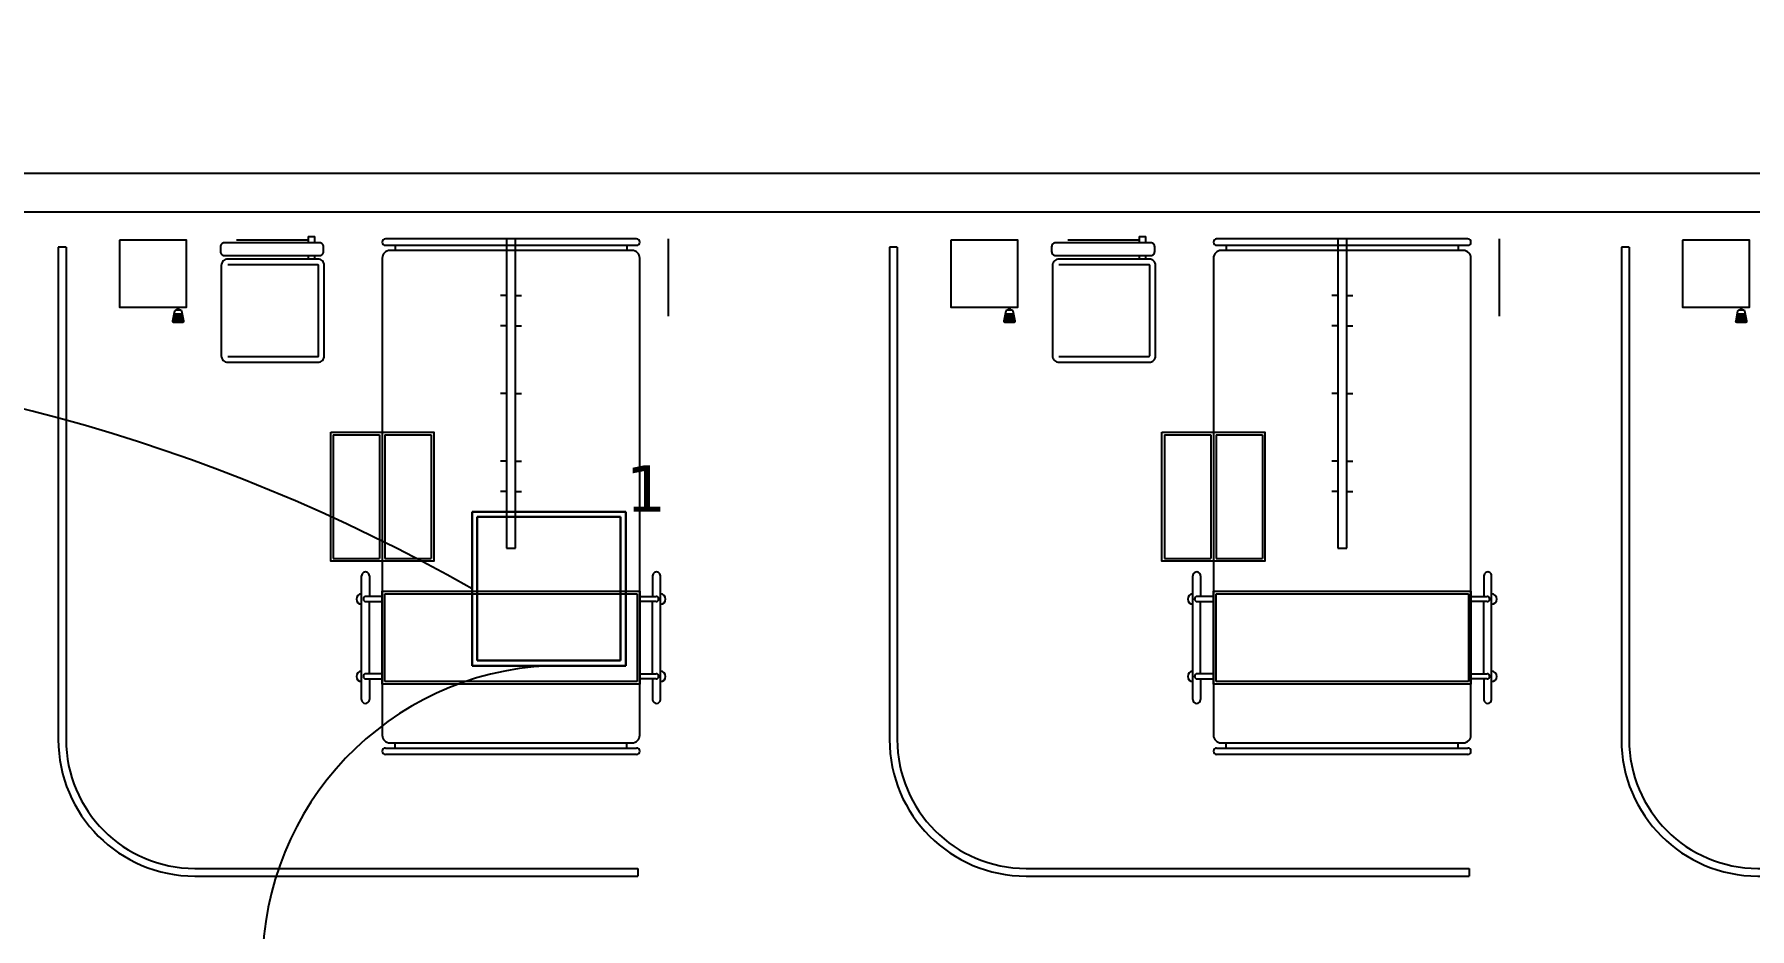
# Model space of a CAD drawing. Header units: metres. Extents: x -39 to 21688, y -24 to 9022.
# Drawn here: x 23.02 to 29.68, y 53.52 to 56.99 of the extents above; entities that cross this region are included whole.
import ezdxf

# ---------------------------------------------------------------- set-up
doc = ezdxf.new("R2010")
doc.units = ezdxf.units.M
doc.header["$MEASUREMENT"] = 0
for name, color, linetype in [('AR-MOBILIRIO', 1, 'Continuous'), ('AR-MUROS', 6, 'Continuous'), ('AR-PUERTAS', 2, 'Continuous'), ('AR-VENTANAS', 2, 'Continuous')]:
    doc.layers.add(name, color=color, linetype=linetype)
doc.layers.add('DLX_TERR_LUM', color=7, linetype='Continuous', true_color=0xffd400)
doc.layers.add('DLX_TERR_LUMKEY_IDX', color=7, linetype='Continuous', true_color=0x969696)
doc.styles.add('TableTextStyle', font='')
doc.styles.get('TableTextStyle').set_extended_font_data('VERDANA.TTF')

# ---------------------------------------------------------------- blocks, each defined once
blk = doc.blocks.new('AR-CAMILLA 2')
at = {"layer": 'AR-MOBILIRIO'}
for p, q in [((-0.1098, 0.3187, 0), (-0.4098, 0.3187, 0)), ((1.3773, 0.2874, 0), (0.8973, 0.2874, 0)), ((0.9773, 0.2074, 0), (0.9773, 0.2704, 0)), ((0.9973, 0.2704, 0), (0.9973, 0.2074, 0)), ((1.2773, 0.2074, 0), (1.2773, 0.2704, 0)), ((1.2973, 0.2704, 0), (1.2973, 0.2074, 0)), ((1.5152, 0.2074, 0), (-0.3348, 0.2074, 0)), ((0.8973, 0.2574, 0), (0.9773, 0.2574, 0)), ((0.9573, -0.7926, 0), (0.9573, 0.2074, 0)), ((0.9573, 0.2074, 0), (1.3173, 0.2074, 0)), ((1.2773, 0.2574, 0), (0.9973, 0.2574, 0)), ((1.2973, 0.2574, 0), (1.3773, 0.2574, 0)), ((1.3173, 0.2074, 0), (1.3173, -0.7926, 0)), ((-0.4098, 0.1949, 0), (-0.4098, -0.7801, 0)), ((-0.3848, -0.7801, 0), (-0.3848, 0.1949, 0)), ((-0.3848, 0.1574, 0), (-0.3648, 0.1574, 0)), ((-0.3648, 0.1774, 0), (-0.3648, -0.7626, 0)), ((0.9673, -0.7826, 0), (0.9673, 0.1974, 0)), ((0.9673, 0.1974, 0), (1.3073, 0.1974, 0)), ((1.3073, 0.1974, 0), (1.3073, -0.7826, 0)), ((1.5452, -0.7626, 0), (1.5452, 0.1774, 0)), ((1.5652, 0.1574, 0), (1.5452, 0.1574, 0)), ((1.5652, -0.7801, 0), (1.5652, 0.1949, 0)), ((1.5902, 0.1949, 0), (1.5902, -0.7801, 0)), ((2.032, -1.5202, 0), (2.032, 0.1998, 0)), ((2.032, 0.1998, 0), (2.062, 0.1998, 0)), ((2.062, -1.5202, 0), (2.062, 0.1998, 0)), ((-0.1895, -0.2751, 0), (-0.1895, -0.2519, 0)), ((-0.0726, -0.2751, 0), (-0.0726, -0.2519, 0)), ((0.1902, -0.2751, 0), (0.1902, -0.2519, 0)), ((0.453, -0.2751, 0), (0.453, -0.2519, 0)), ((0.57, -0.2751, 0), (0.57, -0.2519, 0)), ((0.7902, -0.2751, 0), (-0.4098, -0.2751, 0)), ((-0.4098, -0.2751, 0), (-0.4098, -0.3101, 0)), ((-0.4098, -0.3101, 0), (0.7902, -0.3101, 0)), ((-0.1895, -0.3101, 0), (-0.1895, -0.3332, 0)), ((-0.0726, -0.3101, 0), (-0.0726, -0.3332, 0)), ((0.1902, -0.3101, 0), (0.1902, -0.3332, 0)), ((0.453, -0.3101, 0), (0.453, -0.3332, 0)), ((0.57, -0.3101, 0), (0.57, -0.3332, 0)), ((0.7902, -0.3101, 0), (0.7902, -0.2751, 0)), ((0.3502, -0.6026, 0), (0.8302, -0.6026, 0)), ((0.3502, -0.7826, 0), (0.3502, -0.6026, 0)), ((0.8302, -0.7826, 0), (0.8302, -0.6026, 0)), ((-0.3848, -0.7426, 0), (-0.3648, -0.7426, 0)), ((-0.3348, -0.7926, 0), (1.5152, -0.7926, 0)), ((0.3402, -0.7926, 0), (0.8402, -0.7926, 0)), ((0.3502, -0.7826, 0), (0.8302, -0.7826, 0)), ((1.3173, -0.7926, 0), (0.9573, -0.7926, 0)), ((1.3073, -0.7826, 0), (0.9673, -0.7826, 0)), ((0.9773, -0.7926, 0), (0.9773, -0.8556, 0)), ((0.9973, -0.8556, 0), (0.9973, -0.7926, 0)), ((1.2773, -0.7926, 0), (1.2773, -0.8556, 0)), ((1.2973, -0.8556, 0), (1.2973, -0.7926, 0)), ((1.5652, -0.7426, 0), (1.5452, -0.7426, 0)), ((0.3502, -0.8026, 0), (0.8302, -0.8026, 0)), ((0.3502, -0.9826, 0), (0.3502, -0.8026, 0)), ((0.8302, -0.9826, 0), (0.8302, -0.8026, 0)), ((0.8973, -0.8426, 0), (0.9773, -0.8426, 0)), ((1.2773, -0.8426, 0), (0.9973, -0.8426, 0)), ((1.2973, -0.8426, 0), (1.3773, -0.8426, 0)), ((1.3773, -0.8726, 0), (0.8973, -0.8726, 0)), ((0.3502, -0.9826, 0), (0.8302, -0.9826, 0)), ((-0.4191, -1.0806, 0), (-0.4191, -1.0545, 0)), ((-0.3942, -1.0545, 0), (-0.4191, -1.0545, 0)), ((-0.3313, -1.0545, 0), (-0.3455, -1.0545, 0)), ((-0.3092, -1.0424, 0), (-0.3092, -1.3924, 0)), ((0.0437, -1.0395, 0), (-0.3063, -1.0395, 0)), ((-0.4191, -1.0806, 0), (-0.3942, -1.0806, 0)), ((-0.4066, -1.3578, 0), (-0.4066, -1.0806, 0)), ((-0.3455, -1.0806, 0), (-0.3313, -1.0806, 0)), ((-0.1344, -1.582, 0), (-0.1444, -1.582, 0)), ((-0.1444, -1.8124, 0), (-0.1444, -1.584, 0)), ((-0.1344, -1.587, 0), (-0.1444, -1.587, 0)), ((-0.1189, -1.5998, 0), (-0.1189, -1.5693, 0)), ((-0.1139, -1.6008, 0), (-0.1139, -1.5683, 0)), ((-0.1089, -1.6017, 0), (-0.1089, -1.5674, 0)), ((-0.1039, -1.6027, 0), (-0.1039, -1.5664, 0)), ((-0.0989, -1.6036, 0), (-0.0989, -1.5655, 0)), ((-0.0939, -1.6046, 0), (-0.0939, -1.5645, 0)), ((-0.0889, -1.6051, 0), (-0.0889, -1.564, 0)), ((-0.378, -2.0202, 0), (1.532, -2.0202, 0)), ((-0.378, -2.0202, 0), (-0.378, -2.0502, 0)), ((-0.378, -2.0502, 0), (1.532, -2.0502, 0))]:
    blk.add_line(p, q, dxfattribs=at)
at = {"layer": 'AR-MOBILIRIO', "elevation": 0}
for points in [[(0.3402, -0.9926), (0.3402, -0.5926), (0.8402, -0.5926), (0.8402, -0.9926)], [(-0.4044, -1.8124), (-0.1444, -1.8124), (-0.1444, -1.5524), (-0.4044, -1.5524)]]:
    blk.add_lwpolyline(points, close=True, dxfattribs=at)
for points in [[(-0.3942, -1.0355), (-0.3942, -1.4057, 0.414214), (-0.3792, -1.4207), (-0.3605, -1.4207, 0.414214), (-0.3455, -1.4057), (-0.3455, -1.0355, 0.414214), (-0.3605, -1.0205), (-0.3792, -1.0205, 0.414214)], [(-0.3313, -1.0424), (-0.3313, -1.3924, 0.414214), (-0.3063, -1.4174), (0.0437, -1.4174, 0.414214), (0.0687, -1.3924), (0.0687, -1.0424, 0.414214), (0.0437, -1.0174), (-0.3063, -1.0174, 0.414214)], [(-0.1306, -1.5715), (-0.0913, -1.564, -0.487928), (-0.0851, -1.5689), (-0.0851, -1.6002, -0.487928), (-0.0913, -1.6051), (-0.1306, -1.5976, -0.344151), (-0.1344, -1.5927), (-0.1344, -1.5764, -0.344151)]]:
    blk.add_lwpolyline(points, format="xyb", close=True, dxfattribs=at)
blk.add_lwpolyline([(0.0466, -1.3924), (0.0466, -1.0424)], dxfattribs=at)
at = {"layer": 'AR-MOBILIRIO'}
for centre, radius, start, end in [((0.8973, 0.2724, 0), 0.015, 89.99999, 269.99999), ((0.9873, 0.2874, 0), 0.02, 359.99999, 179.99999), ((0.9873, 0.2704, 0), 0.01, 359.99999, 179.99999), ((1.2873, 0.2874, 0), 0.02, 359.99999, 179.99999), ((1.2873, 0.2704, 0), 0.01, 359.99999, 179.99999), ((1.3773, 0.2724, 0), 0.015, 269.99999, 89.99999), ((-0.3973, 0.1949, 0), 0.0125, 359.99999, 179.99999), ((-0.3348, 0.1774, 0), 0.03, 89.99999, 179.99999), ((1.5152, 0.1774, 0), 0.03, 359.99999, 89.99999), ((1.5777, 0.1949, 0), 0.0125, 359.99999, 179.99999), ((-0.3973, -0.7801, 0), 0.0125, 179.99999, 359.99999), ((-0.3348, -0.7626, 0), 0.03, 179.99999, 269.99999), ((1.5152, -0.7626, 0), 0.03, 269.99999, 359.99999), ((1.5777, -0.7801, 0), 0.0125, 179.99999, 359.99999), ((0.8973, -0.8576, 0), 0.015, 89.99999, 269.99999), ((0.9873, -0.8556, 0), 0.01, 179.99999, 359.99999), ((1.2873, -0.8556, 0), 0.01, 179.99999, 359.99999), ((1.3773, -0.8576, 0), 0.015, 269.99999, 89.99999), ((0.9873, -0.8726, 0), 0.02, 179.99999, 359.99999), ((1.2873, -0.8726, 0), 0.02, 179.99999, 359.99999), ((-0.3063, -1.0424, 0), 0.0029, 89.99999, 179.99999), ((0.0437, -1.0424, 0), 0.0029, 359.99999, 89.99999), ((1.532, -1.5202, 0), 0.5, 269.99999, 359.99999), ((1.532, -1.5202, 0), 0.53, 269.99999, 359.99999)]:
    blk.add_arc(centre, radius, start, end, dxfattribs=at)

msp = doc.modelspace()

# ---------------------------------------------------------------- linework, layer by layer
at = {"layer": 'AR-MUROS'}
msp.add_line((0, 56.44698), (93.9396, 56.44698), dxfattribs=at)
msp.add_lwpolyline([(20, 56.29698), (50.14777, 56.29698)], dxfattribs=at)
at = {"layer": 'AR-PUERTAS'}
msp.add_circle((22.62406, 27.62249), 40.08066, dxfattribs=at)
at = {"layer": 'AR-VENTANAS'}
for centre, radius, start, end in [((21.27559, 48.7541), 6.9898, 60.448972, 117.074189), ((25.07491, 53.37215), 1.16523, 92.629823, 267.370177)]:
    msp.add_arc(centre, radius, start, end, dxfattribs=at)
at = {"layer": 'DLX_TERR_LUM'}
for points in [[(25.31995, 55.13314, 0), (24.72295, 55.13314, 0)], [(24.72295, 55.13314, 0), (24.72295, 55.13314, 0)], [(24.72295, 55.13314, 0), (25.31995, 55.13314, 0)], [(24.72295, 55.13314, 0), (24.72295, 54.53614, 0)], [(24.72295, 54.53614, 0), (24.72295, 55.13314, 0)], [(24.72295, 55.13314, 0), (24.72295, 55.13314, 0)], [(24.72295, 54.53614, 0), (24.72295, 55.13314, 0)], [(24.72295, 55.13314, 0), (25.31995, 55.13314, 0)], [(25.31995, 55.13314, 0), (24.72295, 55.13314, 0)], [(24.72295, 55.13314, 0), (24.72295, 54.53614, 0)], [(25.29995, 55.11314, 0), (24.74295, 55.11314, 0)], [(24.74295, 55.11314, 0), (24.74295, 54.55615, 0)], [(24.74295, 54.55615, 0), (24.74295, 55.11314, 0)], [(24.74295, 55.11314, 0), (25.29995, 55.11314, 0)], [(25.29995, 54.55615, 0), (25.29995, 55.11314, 0)], [(25.29995, 55.11314, 0), (25.29995, 54.55615, 0)], [(25.31995, 54.53614, 0), (25.31995, 55.13314, 0)], [(25.31995, 55.13314, 0), (25.31995, 55.13314, 0)], [(25.31995, 55.13314, 0), (25.31995, 54.53614, 0)], [(25.31995, 55.13314, 0), (25.31995, 55.13314, 0)], [(25.31995, 55.13314, 0), (25.31995, 54.53614, 0)], [(25.31995, 54.53614, 0), (25.31995, 55.13314, 0)], [(24.74295, 54.55615, 0), (25.29995, 54.55615, 0)], [(25.29995, 54.55615, 0), (24.74295, 54.55615, 0)], [(24.72295, 54.53614, 0), (24.72295, 54.53614, 0)], [(24.72295, 54.53614, 0), (25.31995, 54.53614, 0)], [(25.31995, 54.53614, 0), (24.72295, 54.53614, 0)], [(24.72295, 54.53614, 0), (24.72295, 54.53614, 0)], [(25.31995, 54.53614, 0), (24.72295, 54.53614, 0)], [(24.72295, 54.53614, 0), (25.31995, 54.53614, 0)], [(25.31995, 54.53614, 0), (25.31995, 54.53614, 0)], [(25.31995, 54.53614, 0), (25.31995, 54.53614, 0)]]:
    msp.add_polyline3d(points, dxfattribs=at)

# ---------------------------------------------------------------- block references
at = {"layer": 'AR-MUROS', "rotation": 270}
for p in [(25.16694, 55.78216, 0), (28.39421, 55.78216, 0), (31.23562, 55.78216, 0)]:
    msp.add_blockref('AR-CAMILLA 2', p, dxfattribs=at)

# ---------------------------------------------------------------- texts
at = {"layer": 'DLX_TERR_LUMKEY_IDX', "style": 'TableTextStyle'}
msp.add_text('1', height=0.18, dxfattribs=at).set_placement((25.31995, 55.13315))

doc.saveas('drawing.dxf')
